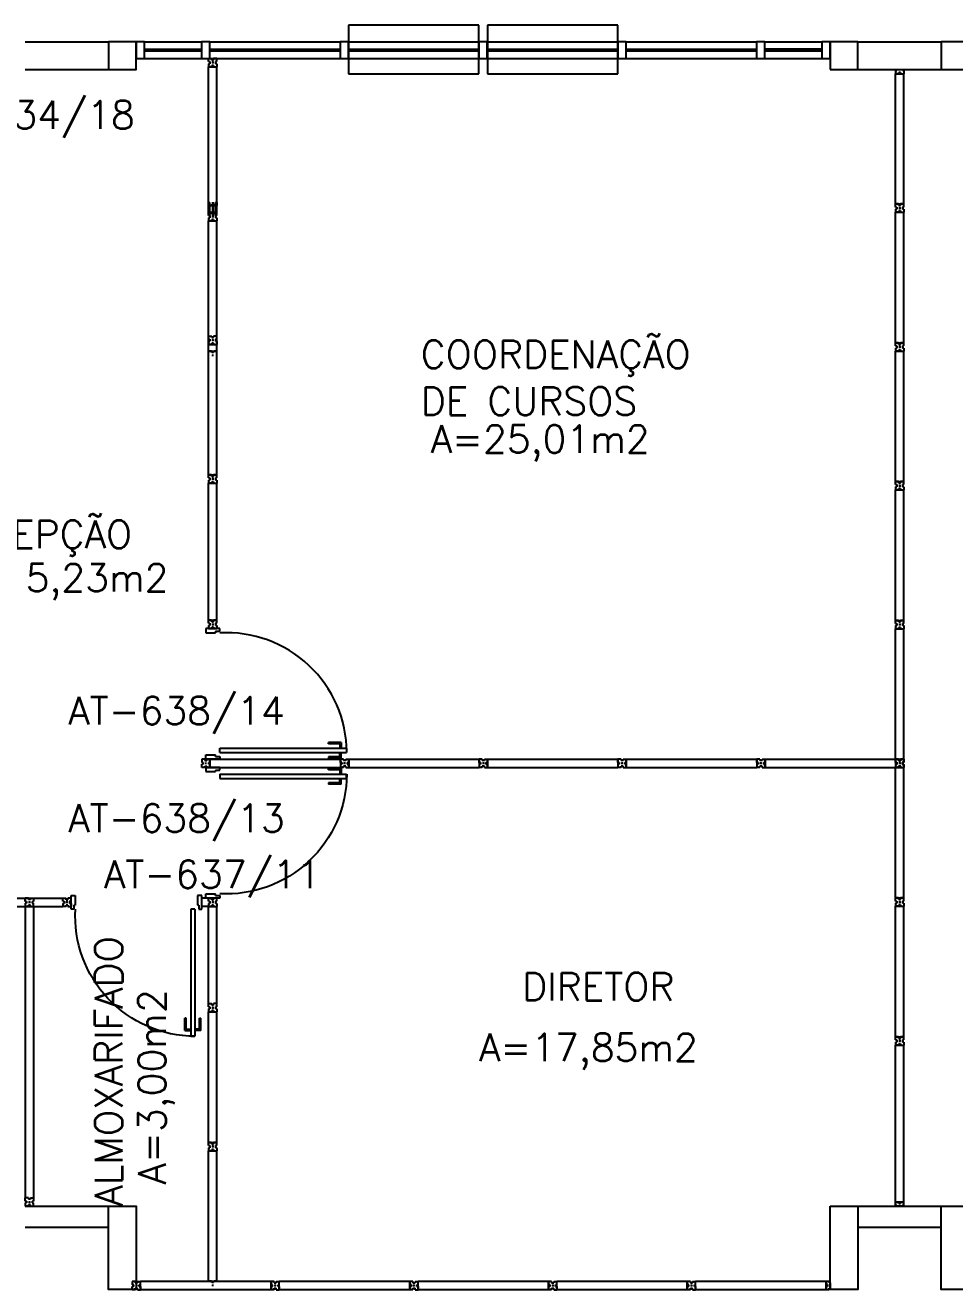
# Model space of a CAD drawing. Extents: x 34 to 586, y 527 to 658.
# Drawn here: x 204.78 to 211.47, y 550.65 to 559.76 of the extents above; entities that cross this region are included whole.
import ezdxf
from ezdxf.enums import TextEntityAlignment as Align

# ---------------------------------------------------------------- set-up
doc = ezdxf.new("R2010")
doc.units = 0
doc.header["$LTSCALE"] = 0.02
doc.header["$MEASUREMENT"] = 0
doc.layers.get('0').update_dxf_attribs({"linetype": 'CONTINUOUS'})
for name, color, linetype in [('AR-DIV-EXI', 2, 'CONTINUOUS'), ('AR-EST-CNC', 3, 'CONTINUOUS'), ('AR-EST-CNC-CRT', 3, 'CONTINUOUS'), ('AR-REV', 2, 'CONTINUOUS'), ('AREA', 2, 'CONTINUOUS'), ('BI-POR-EXI', 2, 'CONTINUOUS'), ('DIV', 2, 'CONTINUOUS'), ('TEXTO', 2, 'CONTINUOUS'), ('TEXTO-ENDEREÇO', 2, 'CONTINUOUS'), ('ÁREA', 2, 'CONTINUOUS')]:
    doc.layers.add(name, color=color, linetype=linetype)
doc.styles.add('UNB-100', font='simplex.shx', dxfattribs={"height": 0.2})
doc.styles.add('UNB-100-1', font='simplex.shx', dxfattribs={"height": 0.2})

# ---------------------------------------------------------------- blocks, each defined once
blk = doc.blocks.new('ESQCIR-TTN')
for p, q in [((0, 0), (0, -0.12)), ((0.06, 0), (0, 0)), ((0.06, 0), (0.4773, 0)), ((0.06, -0.12), (0.06, 0)), ((0.53, 0), (0.47, 0)), ((0.47, 0), (0.47, -0.12)), ((0.53, 0), (1.4716, 0)), ((0.53, -0.12), (0.53, 0)), ((1.53, 0), (1.47, 0)), ((1.47, 0), (1.47, -0.12)), ((1.53, 0), (2.4716, 0)), ((1.53, -0.12), (1.53, 0)), ((2.53, 0), (2.47, 0)), ((2.47, 0), (2.47, -0.12)), ((2.53, 0), (3.4716, 0)), ((2.53, -0.12), (2.53, 0)), ((3.53, 0), (3.47, 0)), ((3.47, 0), (3.47, -0.12)), ((3.53, 0), (4.4716, 0)), ((3.53, -0.12), (3.53, 0)), ((4.53, 0), (4.47, 0)), ((4.47, 0), (4.47, -0.12)), ((4.53, 0), (4.9408, 0)), ((4.53, -0.12), (4.53, 0)), ((4.9408, 0), (4.9408, -0.12)), ((5.0008, 0), (4.9408, 0)), ((5.0008, -0.12), (5.0008, 0)), ((0.06, -0.054), (0.4773, -0.054)), ((0.06, -0.066), (0.4773, -0.066)), ((0.53, -0.054), (1.4716, -0.054)), ((0.53, -0.066), (1.4716, -0.066)), ((1.53, -0.054), (2.4716, -0.054)), ((1.53, -0.066), (2.4716, -0.066)), ((2.53, -0.054), (3.4716, -0.054)), ((2.53, -0.066), (3.4716, -0.066)), ((3.53, -0.054), (4.4716, -0.054)), ((3.53, -0.066), (4.4716, -0.066)), ((4.53, -0.05), (4.9408, -0.05)), ((4.53, -0.066), (4.9408, -0.066)), ((0, -0.12), (0.06, -0.12)), ((0.06, -0.12), (0.4773, -0.12)), ((0.47, -0.12), (0.53, -0.12)), ((0.53, -0.12), (1.4716, -0.12)), ((1.47, -0.12), (1.53, -0.12)), ((1.53, -0.12), (2.4716, -0.12)), ((2.47, -0.12), (2.53, -0.12)), ((2.53, -0.12), (3.4716, -0.12)), ((3.47, -0.12), (3.53, -0.12)), ((3.53, -0.12), (4.4716, -0.12)), ((4.47, -0.12), (4.53, -0.12)), ((4.53, -0.12), (4.9408, -0.12)), ((4.9408, -0.12), (5.0008, -0.12))]:
    blk.add_line(p, q)
blk = doc.blocks.new('DIVMT-TTN')
for p, q in [((-0.03, 0.03), (-0.03, 0.006)), ((-0.008, 0.03), (-0.03, 0.03)), ((-0.0185, 0.006), (-0.03, 0.006)), ((-0.0185, -0.006), (-0.0185, 0.006)), ((-0.008, 0.03), (-0.008, 0.02)), ((-0.008, 0.02), (0.008, 0.02)), ((-0.0051, 0), (0.0051, 0)), ((0.0051, 0), (-0.0051, 0)), ((-0.0051, 0), (0.0051, 0)), ((0, -0.0051), (0, 0.0051)), ((0, 0.0051), (0, -0.0051)), ((0.008, 0.03), (0.008, 0.02)), ((0.008, 0.03), (0.03, 0.03)), ((0.0205, 0.006), (0.03, 0.006)), ((0.0205, -0.006), (0.0205, 0.006)), ((0.0205, 0.006), (0.0205, -0.006)), ((0.0205, 0.006), (0.03, 0.006)), ((0.97, 0.03), (0.03, 0.03)), ((0.03, 0.006), (0.03, 0.03)), ((0.03, -0.03), (0.03, 0.03)), ((0.03, -0.005), (0.03, 0.005)), ((0.97, -0.03), (0.97, 0.03)), ((0.97, 0.03), (0.97, 0.009)), ((0.97, 0.009), (0.97, 0.027)), ((0.9795, 0.006), (0.97, 0.006)), ((0.97, -0.005), (0.97, 0.005)), ((0.9795, 0.006), (0.9795, -0.006)), ((1.0051, 0), (0.9949, 0)), ((1, 0.0051), (1, -0.0051)), ((-0.0185, -0.006), (-0.03, -0.006)), ((-0.03, -0.03), (-0.03, -0.006)), ((-0.008, -0.03), (-0.03, -0.03)), ((-0.008, -0.03), (-0.008, -0.02)), ((-0.008, -0.02), (0.008, -0.02)), ((0.008, -0.03), (0.008, -0.02)), ((0.008, -0.03), (0.03, -0.03)), ((0.0205, -0.006), (0.03, -0.006)), ((0.0205, -0.006), (0.03, -0.006)), ((0.03, -0.006), (0.03, -0.03)), ((0.97, -0.03), (0.03, -0.03)), ((0.9795, -0.006), (0.97, -0.006)), ((0.97, -0.009), (0.97, -0.027))]:
    blk.add_line(p, q)
blk = doc.blocks.new('MTINI-TTN')
for p, q in [((-0.03, 0.008), (-0.03, 0.03)), ((0.03, 0.03), (-0.03, 0.03)), ((-0.03, 0.008), (-0.02, 0.008)), ((-0.009, 0.03), (-0.027, 0.03)), ((-0.02, 0.008), (-0.02, 0)), ((-0.0009, 0), (-0.02, 0)), ((-0.006, 0.0205), (-0.006, 0.03)), ((-0.006, 0.0225), (-0.006, 0.027)), ((-0.006, 0.0205), (0.006, 0.0205)), ((0.0051, 0), (-0.0051, 0)), ((0.005, 0.03), (-0.005, 0.03)), ((0.004, 0.0205), (-0.004, 0.0205)), ((0.02, 0), (-0.0009, 0)), ((0, -0.0051), (0, 0.0051)), ((0.006, 0.0205), (0.006, 0.03)), ((0.006, 0.0225), (0.006, 0.027)), ((0.009, 0.03), (0.027, 0.03)), ((0.03, 0.008), (0.02, 0.008)), ((0.02, 0), (0.02, 0.008)), ((0.03, 0.008), (0.03, 0.03))]:
    blk.add_line(p, q)
blk = doc.blocks.new('MTT-TTN')
for p, q in [((-0.008, 0.03), (-0.03, 0.03)), ((-0.03, 0.03), (-0.03, 0.006)), ((-0.0185, 0.006), (-0.03, 0.006)), ((-0.0185, -0.006), (-0.0185, 0.006)), ((-0.008, 0.03), (-0.008, 0.02)), ((-0.008, 0.02), (0.008, 0.02)), ((-0.0051, 0), (0.0051, 0)), ((0, -0.0051), (0, 0.0051)), ((0.008, 0.03), (0.03, 0.03)), ((0.008, 0.03), (0.008, 0.02)), ((0.0205, -0.006), (0.0205, 0.006)), ((0.0205, 0.006), (0.03, 0.006)), ((0.03, 0.006), (0.03, 0.03)), ((-0.03, -0.03), (-0.03, -0.006)), ((-0.0185, -0.006), (-0.03, -0.006)), ((-0.008, -0.03), (-0.03, -0.03)), ((-0.008, -0.02), (0.008, -0.02)), ((-0.008, -0.03), (-0.008, -0.02)), ((0.008, -0.03), (0.008, -0.02)), ((0.008, -0.03), (0.03, -0.03)), ((0.0205, -0.006), (0.03, -0.006)), ((0.03, -0.006), (0.03, -0.03))]:
    blk.add_line(p, q)
blk = doc.blocks.new('PDV2D-TTN')
at = {"layer": 'DIV'}
for p, q in [((0.0299, 0.05), (0.0599, 0.05)), ((0.0299, 0.035), (0.0299, 0.05)), ((0.0299, -0.035), (0.0299, 0.035)), ((0.0599, 0.05), (0.0599, -0.0199)), ((0.9412, 0.05), (0.9412, -0.0199)), ((0.9712, 0.05), (0.9412, 0.05)), ((0.9712, 0.035), (0.9712, 0.05)), ((0.9712, -0.035), (0.9712, 0.035)), ((0.0299, -0.05), (0.0299, -0.0347)), ((0.05, -0.05), (0.0299, -0.05)), ((0.05, -0.0199), (0.0599, -0.0199)), ((0.05, -0.0199), (0.05, -0.05)), ((0.0787, -0.0505), (0.1087, -0.0505)), ((0.0787, -0.0505), (0.0787, -0.9647)), ((0.1087, -0.0505), (0.1087, -0.9647)), ((0.9512, -0.0199), (0.9412, -0.0199)), ((0.9512, -0.0199), (0.9512, -0.05)), ((0.9512, -0.05), (0.9712, -0.05)), ((0.9712, -0.05), (0.9712, -0.0347)), ((0.1087, -0.9647), (0.0787, -0.9647))]:
    blk.add_line(p, q, dxfattribs=at)
at = {"layer": 'DIV', "color": 1}
for p, q in [((0.0362, -0.9247), (0.0362, -0.8347)), ((0.0462, -0.8347), (0.0364, -0.8347)), ((0.0462, -0.9147), (0.0462, -0.8347)), ((0.1409, -0.9147), (0.1409, -0.8347)), ((0.1409, -0.8347), (0.1507, -0.8347)), ((0.1509, -0.9247), (0.1509, -0.8347)), ((0.0362, -0.9147), (0.0787, -0.9147)), ((0.0362, -0.9247), (0.0787, -0.9247)), ((0.1409, -0.9147), (0.1087, -0.9147)), ((0.1509, -0.9247), (0.1087, -0.9247))]:
    blk.add_line(p, q, dxfattribs=at)
blk.add_arc((0.0755, -0.1001), 0.8651, 270.2128, 3.32117, dxfattribs=at)

msp = doc.modelspace()

# ---------------------------------------------------------------- linework, layer by layer
at = {"layer": 'AR-DIV-EXI'}
for p, q in [((206.0971, 558.413), (206.0971, 559.463)), ((206.1571, 558.413), (206.1571, 559.463)), ((211.0471, 559.435), (211.0471, 559.413)), ((211.0471, 559.435), (211.0571, 559.435)), ((211.0471, 558.4743), (211.0471, 559.413)), ((211.0471, 559.413), (211.1071, 559.413)), ((211.0681, 559.413), (211.0501, 559.413)), ((211.0571, 559.443), (211.0571, 559.435)), ((211.0571, 559.443), (211.0779, 559.443)), ((211.0711, 559.4225), (211.0711, 559.413)), ((211.0831, 559.4225), (211.0711, 559.4225)), ((211.0711, 559.4205), (211.0711, 559.416)), ((211.072, 559.443), (211.0822, 559.443)), ((211.0721, 559.413), (211.0821, 559.413)), ((211.0731, 559.4225), (211.0811, 559.4225)), ((211.0771, 559.4481), (211.0771, 559.4379)), ((211.0779, 559.443), (211.0971, 559.443)), ((211.0831, 559.4225), (211.0831, 559.413)), ((211.0831, 559.4205), (211.0831, 559.416)), ((211.0861, 559.413), (211.1041, 559.413)), ((211.0971, 559.435), (211.0971, 559.443)), ((211.1071, 559.435), (211.0971, 559.435)), ((211.1071, 559.435), (211.1071, 559.413)), ((211.1071, 558.4743), (211.1071, 559.413)), ((206.0971, 558.485), (206.0971, 558.463)), ((206.0971, 558.485), (206.1071, 558.485)), ((206.0971, 558.463), (206.1571, 558.463)), ((206.1211, 558.463), (206.0971, 558.463)), ((206.1071, 558.391), (206.1071, 558.485)), ((206.1211, 558.4725), (206.1211, 558.463)), ((206.1331, 558.4725), (206.1211, 558.4725)), ((206.1211, 558.4725), (206.1211, 558.463)), ((206.1211, 558.4725), (206.1331, 558.4725)), ((206.1221, 558.463), (206.1321, 558.463)), ((206.1271, 558.3881), (206.1271, 558.4879)), ((206.1271, 558.4879), (206.1271, 558.3881)), ((206.1271, 558.3881), (206.1271, 558.4879)), ((206.1271, 558.4879), (206.1271, 558.3881)), ((206.1331, 558.4725), (206.1331, 558.463)), ((206.1331, 558.4725), (206.1331, 558.463)), ((206.1331, 558.463), (206.1571, 558.463)), ((206.1471, 558.391), (206.1471, 558.485)), ((206.1571, 558.485), (206.1471, 558.485)), ((206.1571, 558.485), (206.1571, 558.463)), ((211.0471, 558.4743), (211.1071, 558.4743)), ((211.0681, 558.4743), (211.0501, 558.4743)), ((211.0711, 558.4648), (211.0711, 558.4743)), ((211.0721, 558.4743), (211.0821, 558.4743)), ((211.0831, 558.4648), (211.0831, 558.4743)), ((211.1071, 558.4743), (211.0861, 558.4743)), ((211.0861, 558.4743), (211.1041, 558.4743)), ((206.0971, 558.413), (206.1211, 558.413)), ((206.0971, 558.391), (206.0971, 558.413)), ((206.0971, 558.413), (206.1571, 558.413)), ((206.0971, 558.391), (206.1071, 558.391)), ((206.1181, 558.413), (206.1001, 558.413)), ((206.1211, 558.4015), (206.1211, 558.413)), ((206.1211, 558.4035), (206.1211, 558.413)), ((206.1331, 558.4035), (206.1211, 558.4035)), ((206.1211, 558.4015), (206.1331, 558.4015)), ((206.1322, 558.383), (206.122, 558.383)), ((206.122, 558.383), (206.1322, 558.383)), ((206.1322, 558.383), (206.122, 558.383)), ((206.1221, 558.413), (206.1321, 558.413)), ((206.1571, 558.413), (206.1331, 558.413)), ((206.1331, 558.4015), (206.1331, 558.413)), ((206.1331, 558.4035), (206.1331, 558.413)), ((206.1361, 558.413), (206.1541, 558.413)), ((206.1571, 558.413), (206.1361, 558.413)), ((206.1571, 558.391), (206.1471, 558.391)), ((206.1571, 558.391), (206.1571, 558.413)), ((206.0971, 556.523), (206.1211, 556.523)), ((206.0971, 556.501), (206.0971, 556.523)), ((206.0971, 556.501), (206.1071, 556.501)), ((206.0971, 556.485), (206.0971, 556.463)), ((206.0971, 556.485), (206.1071, 556.485)), ((206.0971, 556.463), (206.1571, 556.463)), ((206.1211, 556.463), (206.0971, 556.463)), ((206.0971, 555.4756), (206.0971, 556.463)), ((206.1071, 556.501), (206.1071, 556.485)), ((206.1211, 556.5115), (206.1211, 556.523)), ((206.1211, 556.5115), (206.1331, 556.5115)), ((206.1211, 556.4725), (206.1211, 556.463)), ((206.1331, 556.4725), (206.1211, 556.4725)), ((206.1211, 556.4725), (206.1211, 556.463)), ((206.1211, 556.4725), (206.1331, 556.4725)), ((206.1322, 556.493), (206.122, 556.493)), ((206.122, 556.493), (206.1322, 556.493)), ((206.1221, 556.463), (206.1321, 556.463)), ((206.1271, 556.4981), (206.1271, 556.4879)), ((206.1271, 556.4879), (206.1271, 556.4981)), ((206.1271, 556.4981), (206.1271, 556.4879)), ((206.1571, 556.523), (206.1331, 556.523)), ((206.1331, 556.5115), (206.1331, 556.523)), ((206.1331, 556.4725), (206.1331, 556.463)), ((206.1331, 556.4725), (206.1331, 556.463)), ((206.1331, 556.463), (206.1571, 556.463)), ((206.1471, 556.501), (206.1471, 556.485)), ((206.1571, 556.501), (206.1471, 556.501)), ((206.1571, 556.485), (206.1471, 556.485)), ((206.1571, 556.501), (206.1571, 556.523)), ((206.1571, 556.485), (206.1571, 556.463)), ((206.1571, 555.4756), (206.1571, 556.463)), ((206.0971, 555.4756), (206.1571, 555.4756)), ((206.0971, 555.4756), (206.1211, 555.4756)), ((206.0971, 555.4536), (206.0971, 555.4756)), ((206.0971, 555.4536), (206.1071, 555.4536)), ((206.1181, 555.4756), (206.1001, 555.4756)), ((206.1071, 555.4536), (206.1071, 555.4376)), ((206.1211, 555.4661), (206.1211, 555.4756)), ((206.1211, 555.4641), (206.1211, 555.4756)), ((206.1331, 555.4661), (206.1211, 555.4661)), ((206.1211, 555.4641), (206.1331, 555.4641)), ((206.1221, 555.4756), (206.1321, 555.4756)), ((206.1271, 555.4405), (206.1271, 555.4507)), ((206.1271, 555.4507), (206.1271, 555.4405)), ((206.1271, 555.4405), (206.1271, 555.4507)), ((206.1271, 555.4507), (206.1271, 555.4405)), ((206.1331, 555.4661), (206.1331, 555.4756)), ((206.1571, 555.4756), (206.1331, 555.4756)), ((206.1331, 555.4641), (206.1331, 555.4756)), ((206.1571, 555.4756), (206.1361, 555.4756)), ((206.1361, 555.4756), (206.1541, 555.4756)), ((206.1471, 555.4536), (206.1471, 555.4376)), ((206.1571, 555.4536), (206.1471, 555.4536)), ((206.1571, 555.4536), (206.1571, 555.4756)), ((206.0971, 555.4376), (206.0971, 555.4156)), ((206.0971, 555.4376), (206.1071, 555.4376)), ((206.0971, 555.4156), (206.1571, 555.4156)), ((206.1211, 555.4156), (206.0971, 555.4156)), ((206.1211, 555.4251), (206.1211, 555.4156)), ((206.1331, 555.4251), (206.1211, 555.4251)), ((206.1211, 555.4251), (206.1211, 555.4156)), ((206.1211, 555.4251), (206.1331, 555.4251)), ((206.1322, 555.4456), (206.122, 555.4456)), ((206.1322, 555.4456), (206.122, 555.4456)), ((206.122, 555.4456), (206.1322, 555.4456)), ((206.1221, 555.4156), (206.1321, 555.4156)), ((206.1331, 555.4251), (206.1331, 555.4156)), ((206.1331, 555.4251), (206.1331, 555.4156)), ((206.1331, 555.4156), (206.1571, 555.4156)), ((206.1571, 555.4376), (206.1471, 555.4376)), ((206.1571, 555.4376), (206.1571, 555.4156)), ((204.5984, 553.473), (205.0458, 553.473)), ((204.7981, 553.473), (204.7761, 553.473)), ((204.7761, 553.449), (204.7761, 553.473)), ((204.7856, 553.449), (204.7761, 553.449)), ((204.7856, 553.449), (204.7761, 553.449)), ((204.7856, 553.437), (204.7856, 553.449)), ((204.7856, 553.449), (204.7856, 553.437)), ((204.7981, 553.473), (204.7981, 553.463)), ((204.8141, 553.463), (204.7981, 553.463)), ((204.8061, 553.4379), (204.8061, 553.4481)), ((204.8061, 553.4481), (204.8061, 553.4379)), ((204.8141, 553.473), (204.8361, 553.473)), ((204.8141, 553.473), (204.8141, 553.463)), ((204.8246, 553.449), (204.8246, 553.437)), ((204.8246, 553.449), (204.8361, 553.449)), ((204.8361, 553.473), (204.8361, 553.449)), ((205.0458, 553.473), (205.0698, 553.473)), ((205.0458, 553.451), (205.0458, 553.473)), ((205.0458, 553.451), (205.0558, 553.451)), ((205.0558, 553.451), (205.0558, 553.435)), ((205.0698, 553.4615), (205.0698, 553.473)), ((205.0698, 553.4615), (205.0818, 553.4615)), ((205.0758, 553.4481), (205.0758, 553.4379)), ((205.0758, 553.4379), (205.0758, 553.4481)), ((205.0758, 553.4481), (205.0758, 553.4379)), ((205.1058, 553.473), (205.0818, 553.473)), ((205.0818, 553.4615), (205.0818, 553.473)), ((205.0958, 553.451), (205.0958, 553.435)), ((205.1058, 553.451), (205.0958, 553.451)), ((205.1058, 553.451), (205.1058, 553.473)), ((206.0971, 553.473), (206.0471, 553.473)), ((206.0971, 553.473), (206.1211, 553.473)), ((206.0971, 553.451), (206.0971, 553.473)), ((206.0971, 553.451), (206.1071, 553.451)), ((206.1071, 553.451), (206.1071, 553.435)), ((206.1211, 553.4615), (206.1211, 553.473)), ((206.1211, 553.4615), (206.1331, 553.4615)), ((206.1271, 553.4481), (206.1271, 553.4379)), ((206.1271, 553.4379), (206.1271, 553.4481)), ((206.1271, 553.4481), (206.1271, 553.4379)), ((206.1571, 553.473), (206.1331, 553.473)), ((206.1331, 553.4615), (206.1331, 553.473)), ((206.1471, 553.451), (206.1471, 553.435)), ((206.1571, 553.451), (206.1471, 553.451)), ((206.1571, 553.451), (206.1571, 553.473)), ((204.5984, 553.413), (205.0458, 553.413)), ((204.7856, 553.437), (204.7761, 553.437)), ((204.7856, 553.437), (204.7761, 553.437)), ((204.7761, 553.437), (204.7761, 553.413)), ((204.7761, 553.413), (204.7761, 551.313)), ((204.7981, 553.413), (204.7761, 553.413)), ((204.8141, 553.423), (204.7981, 553.423)), ((204.7981, 553.413), (204.7981, 553.423)), ((204.8112, 553.443), (204.801, 553.443)), ((204.801, 553.443), (204.8112, 553.443)), ((204.8112, 553.443), (204.801, 553.443)), ((204.8141, 553.413), (204.8141, 553.423)), ((204.8141, 553.413), (204.8361, 553.413)), ((204.8246, 553.437), (204.8361, 553.437)), ((204.8361, 553.413), (204.8361, 553.437)), ((204.8361, 553.413), (204.8361, 551.313)), ((205.0458, 553.435), (205.0458, 553.413)), ((205.0458, 553.435), (205.0558, 553.435)), ((205.0698, 553.413), (205.0458, 553.413)), ((205.0698, 553.4225), (205.0698, 553.413)), ((205.0818, 553.4225), (205.0698, 553.4225)), ((205.0698, 553.4225), (205.0698, 553.413)), ((205.0698, 553.4225), (205.0818, 553.4225)), ((205.0809, 553.443), (205.0707, 553.443)), ((205.0707, 553.443), (205.0809, 553.443)), ((205.0818, 553.4225), (205.0818, 553.413)), ((205.0818, 553.4225), (205.0818, 553.413)), ((205.0818, 553.413), (205.1058, 553.413)), ((205.1058, 553.435), (205.0958, 553.435)), ((205.1058, 553.435), (205.1058, 553.413)), ((206.0971, 553.413), (206.0471, 553.413)), ((206.0971, 553.435), (206.0971, 553.413)), ((206.0971, 553.435), (206.1071, 553.435)), ((206.0971, 553.413), (206.1571, 553.413)), ((206.1211, 553.413), (206.0971, 553.413)), ((206.0971, 552.7127), (206.0971, 553.413)), ((206.1211, 553.4225), (206.1211, 553.413)), ((206.1331, 553.4225), (206.1211, 553.4225)), ((206.1211, 553.4225), (206.1211, 553.413)), ((206.1211, 553.4225), (206.1331, 553.4225)), ((206.1322, 553.443), (206.122, 553.443)), ((206.122, 553.443), (206.1322, 553.443)), ((206.1221, 553.413), (206.1321, 553.413)), ((206.1331, 553.4225), (206.1331, 553.413)), ((206.1331, 553.4225), (206.1331, 553.413)), ((206.1331, 553.413), (206.1571, 553.413)), ((206.1571, 553.435), (206.1471, 553.435)), ((206.1571, 553.435), (206.1571, 553.413)), ((206.1571, 552.7127), (206.1571, 553.413)), ((211.0471, 552.4743), (211.0711, 552.4743)), ((211.0471, 552.4523), (211.0471, 552.4743)), ((211.0471, 552.4743), (211.0711, 552.4743)), ((211.0471, 552.4523), (211.0471, 552.4743)), ((211.0471, 552.4523), (211.0571, 552.4523)), ((211.0471, 552.4523), (211.0571, 552.4523)), ((211.0571, 552.4523), (211.0571, 552.4363)), ((211.0571, 552.4523), (211.0571, 552.4363)), ((211.0711, 552.4628), (211.0711, 552.4743)), ((211.0711, 552.4628), (211.0711, 552.4743)), ((211.0711, 552.4628), (211.0831, 552.4628)), ((211.0711, 552.4628), (211.0831, 552.4628)), ((211.0822, 552.4443), (211.072, 552.4443)), ((211.072, 552.4443), (211.0822, 552.4443)), ((211.0822, 552.4443), (211.072, 552.4443)), ((211.072, 552.4443), (211.0822, 552.4443)), ((211.0771, 552.4494), (211.0771, 552.4392)), ((211.0771, 552.4392), (211.0771, 552.4494)), ((211.0771, 552.4494), (211.0771, 552.4392)), ((211.0771, 552.4494), (211.0771, 552.4392)), ((211.0771, 552.4392), (211.0771, 552.4494)), ((211.0771, 552.4494), (211.0771, 552.4392)), ((211.1071, 552.4743), (211.0831, 552.4743)), ((211.0831, 552.4628), (211.0831, 552.4743)), ((211.1071, 552.4743), (211.0831, 552.4743)), ((211.0831, 552.4628), (211.0831, 552.4743)), ((211.0971, 552.4523), (211.0971, 552.4363)), ((211.1071, 552.4523), (211.0971, 552.4523)), ((211.0971, 552.4523), (211.0971, 552.4363)), ((211.1071, 552.4523), (211.0971, 552.4523)), ((211.1071, 552.4523), (211.1071, 552.4743)), ((211.1071, 552.4523), (211.1071, 552.4743)), ((211.0471, 552.4363), (211.0471, 552.4143)), ((211.0471, 552.4363), (211.0571, 552.4363)), ((211.0471, 552.4363), (211.0471, 552.4143)), ((211.0471, 552.4363), (211.0571, 552.4363)), ((211.0471, 551.2829), (211.0471, 552.4143)), ((211.0471, 552.4143), (211.1071, 552.4143)), ((211.0711, 552.4143), (211.0471, 552.4143)), ((211.0471, 551.2829), (211.0471, 552.4143)), ((211.0471, 552.4143), (211.1071, 552.4143)), ((211.0711, 552.4143), (211.0471, 552.4143)), ((211.0711, 552.4238), (211.0711, 552.4143)), ((211.0831, 552.4238), (211.0711, 552.4238)), ((211.0711, 552.4238), (211.0711, 552.4143)), ((211.0711, 552.4238), (211.0831, 552.4238)), ((211.0711, 552.4238), (211.0711, 552.4143)), ((211.0831, 552.4238), (211.0711, 552.4238)), ((211.0711, 552.4238), (211.0711, 552.4143)), ((211.0711, 552.4238), (211.0831, 552.4238)), ((211.0721, 552.4143), (211.0821, 552.4143)), ((211.0721, 552.4143), (211.0821, 552.4143)), ((211.0831, 552.4238), (211.0831, 552.4143)), ((211.0831, 552.4238), (211.0831, 552.4143)), ((211.0831, 552.4238), (211.0831, 552.4143)), ((211.0831, 552.4238), (211.0831, 552.4143)), ((211.0831, 552.4143), (211.1071, 552.4143)), ((211.0831, 552.4143), (211.1071, 552.4143)), ((211.1071, 552.4363), (211.0971, 552.4363)), ((211.1071, 552.4363), (211.0971, 552.4363)), ((211.1071, 552.4363), (211.1071, 552.4143)), ((211.1071, 552.4363), (211.1071, 552.4143)), ((211.1071, 551.2829), (211.1071, 552.4143)), ((211.1071, 551.2829), (211.1071, 552.4143)), ((204.7981, 551.313), (204.7761, 551.313)), ((204.7761, 551.289), (204.7761, 551.313)), ((204.7981, 551.313), (204.7761, 551.313)), ((204.7761, 551.289), (204.7761, 551.313)), ((204.7856, 551.289), (204.7761, 551.289)), ((204.7856, 551.289), (204.7761, 551.289)), ((204.7856, 551.289), (204.7761, 551.289)), ((204.7856, 551.289), (204.7761, 551.289)), ((204.7856, 551.277), (204.7761, 551.277)), ((204.7856, 551.277), (204.7761, 551.277)), ((204.7761, 551.277), (204.7761, 551.253)), ((204.7856, 551.277), (204.7761, 551.277)), ((204.7856, 551.277), (204.7761, 551.277)), ((204.7761, 551.277), (204.7761, 551.253)), ((204.7856, 551.277), (204.7856, 551.289)), ((204.7856, 551.289), (204.7856, 551.277)), ((204.7856, 551.277), (204.7856, 551.289)), ((204.7856, 551.289), (204.7856, 551.277)), ((204.7981, 551.313), (204.7981, 551.303)), ((204.7981, 551.313), (204.7981, 551.303)), ((204.8141, 551.303), (204.7981, 551.303)), ((204.8141, 551.303), (204.7981, 551.303)), ((204.8141, 551.263), (204.7981, 551.263)), ((204.7981, 551.253), (204.7981, 551.263)), ((204.8141, 551.263), (204.7981, 551.263)), ((204.7981, 551.253), (204.7981, 551.263)), ((204.8112, 551.283), (204.801, 551.283)), ((204.801, 551.283), (204.8112, 551.283)), ((204.8112, 551.283), (204.801, 551.283)), ((204.8112, 551.283), (204.801, 551.283)), ((204.801, 551.283), (204.8112, 551.283)), ((204.8112, 551.283), (204.801, 551.283)), ((204.8061, 551.2779), (204.8061, 551.2881)), ((204.8061, 551.2881), (204.8061, 551.2779)), ((204.8061, 551.2779), (204.8061, 551.2881)), ((204.8061, 551.2881), (204.8061, 551.2779)), ((204.8141, 551.313), (204.8361, 551.313)), ((204.8141, 551.313), (204.8141, 551.303)), ((204.8141, 551.313), (204.8361, 551.313)), ((204.8141, 551.313), (204.8141, 551.303)), ((204.8141, 551.253), (204.8141, 551.263)), ((204.8141, 551.253), (204.8141, 551.263)), ((204.8246, 551.289), (204.8246, 551.277)), ((204.8246, 551.289), (204.8361, 551.289)), ((204.8246, 551.289), (204.8246, 551.277)), ((204.8246, 551.289), (204.8361, 551.289)), ((204.8246, 551.277), (204.8361, 551.277)), ((204.8246, 551.277), (204.8361, 551.277)), ((204.8361, 551.313), (204.8361, 551.289)), ((204.8361, 551.313), (204.8361, 551.289)), ((204.8361, 551.253), (204.8361, 551.277)), ((204.8361, 551.253), (204.8361, 551.277)), ((211.0471, 551.2829), (211.1071, 551.2829)), ((211.0471, 551.2829), (211.1071, 551.2829)), ((211.0681, 551.2829), (211.0501, 551.2829)), ((211.0681, 551.2829), (211.0501, 551.2829)), ((211.0711, 551.2734), (211.0711, 551.2829)), ((211.0711, 551.2734), (211.0711, 551.2829)), ((211.0831, 551.2734), (211.0711, 551.2734)), ((211.0831, 551.2734), (211.0711, 551.2734)), ((211.0721, 551.2829), (211.0821, 551.2829)), ((211.0721, 551.2829), (211.0821, 551.2829)), ((211.0771, 551.2478), (211.0771, 551.258)), ((211.0771, 551.2478), (211.0771, 551.258)), ((211.0831, 551.2734), (211.0831, 551.2829)), ((211.0831, 551.2734), (211.0831, 551.2829)), ((211.0861, 551.2829), (211.1041, 551.2829)), ((211.1071, 551.2829), (211.0861, 551.2829)), ((211.0861, 551.2829), (211.1041, 551.2829)), ((211.1071, 551.2829), (211.0861, 551.2829)), ((204.7981, 551.253), (204.7761, 551.253)), ((204.7981, 551.253), (204.7761, 551.253)), ((204.8141, 551.253), (204.8361, 551.253)), ((204.8141, 551.253), (204.8361, 551.253)), ((211.0822, 551.2529), (211.072, 551.2529)), ((211.0822, 551.2529), (211.072, 551.2529)), ((210.5467, 550.6527), (210.5467, 550.7127)), ((210.5467, 550.7127), (210.5467, 550.6917)), ((210.5467, 550.6527), (210.5467, 550.7127)), ((210.5467, 550.7127), (210.5467, 550.6917)), ((210.5467, 550.7116), (210.5467, 550.6516)), ((210.5687, 550.7116), (210.5467, 550.7116)), ((210.5467, 550.7116), (210.5467, 550.6516)), ((210.5687, 550.7116), (210.5467, 550.7116)), ((210.5687, 550.7116), (210.5687, 550.7016)), ((210.5687, 550.7116), (210.5687, 550.7016)), ((210.5467, 550.6917), (210.5467, 550.7097)), ((210.5467, 550.6917), (210.5467, 550.7097)), ((210.5467, 550.6906), (210.5467, 550.7086)), ((210.5467, 550.6906), (210.5467, 550.7086)), ((210.5562, 550.6887), (210.5467, 550.6887)), ((210.5562, 550.6887), (210.5467, 550.6887)), ((210.5467, 550.6777), (210.5467, 550.6877)), ((210.5467, 550.6777), (210.5467, 550.6877)), ((210.5562, 550.6876), (210.5467, 550.6876)), ((210.5562, 550.6876), (210.5467, 550.6876)), ((210.5467, 550.6866), (210.5467, 550.6766)), ((210.5467, 550.6866), (210.5467, 550.6766)), ((210.5562, 550.6767), (210.5467, 550.6767)), ((210.5562, 550.6767), (210.5467, 550.6767)), ((210.5562, 550.6756), (210.5467, 550.6756)), ((210.5562, 550.6756), (210.5467, 550.6756)), ((210.5467, 550.6737), (210.5467, 550.6557)), ((210.5467, 550.6737), (210.5467, 550.6557)), ((210.5467, 550.6726), (210.5467, 550.6546)), ((210.5467, 550.6726), (210.5467, 550.6546)), ((210.5687, 550.6516), (210.5467, 550.6516)), ((210.5687, 550.6516), (210.5467, 550.6516)), ((210.5542, 550.6876), (210.5497, 550.6876)), ((210.5542, 550.6876), (210.5497, 550.6876)), ((210.5542, 550.6756), (210.5497, 550.6756)), ((210.5542, 550.6756), (210.5497, 550.6756)), ((210.5562, 550.6887), (210.5562, 550.6767)), ((210.5562, 550.6887), (210.5562, 550.6767)), ((210.5562, 550.6756), (210.5562, 550.6876)), ((210.5562, 550.6756), (210.5562, 550.6876)), ((210.5562, 550.6856), (210.5562, 550.6776)), ((210.5562, 550.6856), (210.5562, 550.6776)), ((210.5767, 550.7016), (210.5687, 550.7016)), ((210.5767, 550.7016), (210.5687, 550.7016)), ((210.5687, 550.6616), (210.5767, 550.6616)), ((210.5687, 550.6516), (210.5687, 550.6616)), ((210.5687, 550.6616), (210.5767, 550.6616)), ((210.5687, 550.6516), (210.5687, 550.6616)), ((210.5818, 550.6827), (210.5716, 550.6827)), ((210.5818, 550.6827), (210.5716, 550.6827)), ((210.5818, 550.6816), (210.5716, 550.6816)), ((210.5818, 550.6816), (210.5716, 550.6816)), ((210.5767, 550.7016), (210.5767, 550.6808)), ((210.5767, 550.7016), (210.5767, 550.6808)), ((210.5767, 550.6878), (210.5767, 550.6776)), ((210.5767, 550.6878), (210.5767, 550.6776)), ((210.5767, 550.6867), (210.5767, 550.6765)), ((210.5767, 550.6867), (210.5767, 550.6765)), ((210.5767, 550.6808), (210.5767, 550.6616)), ((210.5767, 550.6808), (210.5767, 550.6616))]:
    msp.add_line(p, q, dxfattribs=at)
at = {"layer": 'AR-EST-CNC'}
for points in [[(205.3761, 559.443), (205.5761, 559.443), (205.5761, 559.643), (205.3761, 559.643)], [(210.5761, 559.443), (210.7761, 559.443), (210.7761, 559.643), (210.5761, 559.643)], [(211.3761, 559.443), (211.5761, 559.443), (211.5761, 559.643), (211.3761, 559.643)]]:
    msp.add_lwpolyline(points, close=True, dxfattribs=at)
at = {"layer": 'AR-EST-CNC-CRT'}
for points in [[(205.3761, 551.253), (205.5761, 551.253), (205.5761, 550.653), (205.3761, 550.653)], [(210.5761, 551.253), (210.7761, 551.253), (210.7761, 550.653), (210.5761, 550.653)], [(211.3761, 551.253), (211.5761, 551.253), (211.5761, 550.653), (211.3761, 550.653)]]:
    msp.add_lwpolyline(points, close=True, dxfattribs=at)
at = {"layer": 'AR-REV'}
for p, q in [((204.7761, 559.643), (205.3781, 559.643)), ((210.774, 559.643), (211.3761, 559.643)), ((204.7761, 559.443), (205.3781, 559.443)), ((210.774, 559.443), (211.3761, 559.443)), ((204.7761, 551.253), (205.3761, 551.253)), ((210.7761, 551.253), (211.3761, 551.253)), ((204.7761, 551.103), (205.3761, 551.103)), ((210.7761, 551.103), (211.3761, 551.103))]:
    msp.add_line(p, q, dxfattribs=at)
at = {"layer": 'BI-POR-EXI', "color": 1}
for p, q in [((208.0452, 559.7618), (207.1052, 559.7618)), ((207.1052, 559.7618), (207.1052, 559.4118)), ((208.0452, 559.4118), (208.0452, 559.7618)), ((209.0452, 559.7618), (208.1061, 559.7618)), ((208.1061, 559.7618), (208.1061, 559.4118)), ((209.0452, 559.4118), (209.0452, 559.7618)), ((207.1052, 559.4118), (208.0452, 559.4118)), ((208.1061, 559.4118), (209.0452, 559.4118))]:
    msp.add_line(p, q, dxfattribs=at)
at = {"layer": 'BI-POR-EXI'}
for p, q in [((206.0971, 559.501), (206.0971, 559.523)), ((206.0971, 559.523), (206.1211, 559.523)), ((206.0971, 559.501), (206.1071, 559.501)), ((206.0971, 559.485), (206.1071, 559.485)), ((206.0971, 559.485), (206.0971, 559.463)), ((206.1211, 559.463), (206.0971, 559.463)), ((206.0971, 559.463), (206.1571, 559.463)), ((206.1071, 559.501), (206.1071, 559.485)), ((206.1211, 559.5115), (206.1211, 559.523)), ((206.1211, 559.5115), (206.1331, 559.5115)), ((206.1211, 559.4725), (206.1331, 559.4725)), ((206.1211, 559.4725), (206.1211, 559.463)), ((206.1331, 559.4725), (206.1211, 559.4725)), ((206.1211, 559.4725), (206.1211, 559.463)), ((206.122, 559.493), (206.1322, 559.493)), ((206.1322, 559.493), (206.122, 559.493)), ((206.1221, 559.463), (206.1321, 559.463)), ((206.1271, 559.4981), (206.1271, 559.4879)), ((206.1271, 559.4879), (206.1271, 559.4981)), ((206.1271, 559.4981), (206.1271, 559.4879)), ((206.1331, 559.5115), (206.1331, 559.523)), ((206.1571, 559.523), (206.1331, 559.523)), ((206.1331, 559.4725), (206.1331, 559.463)), ((206.1331, 559.4725), (206.1331, 559.463)), ((206.1331, 559.463), (206.1571, 559.463)), ((206.1571, 559.501), (206.1471, 559.501)), ((206.1471, 559.501), (206.1471, 559.485)), ((206.1571, 559.485), (206.1471, 559.485)), ((206.1571, 559.501), (206.1571, 559.523)), ((206.1571, 559.485), (206.1571, 559.463))]:
    msp.add_line(p, q, dxfattribs=at)

# ---------------------------------------------------------------- block references
at = {"layer": 'AR-DIV-EXI'}
for name, p, rotation in [('DIVMT-TTN', (211.0771, 558.4443), 269.9999938678401), ('DIVMT-TTN', (206.1271, 558.383), 269.9999938678401), ('DIVMT-TTN', (206.1271, 557.493), 269.9999938678401), ('DIVMT-TTN', (211.0771, 557.4443), 269.9999938678401), ('DIVMT-TTN', (211.0771, 556.4443), 269.9999938678401), ('DIVMT-TTN', (211.0771, 555.4443), 269.9999938678401), ('MTT-TTN', (206.0771, 554.4443), 359.9999938678401), ('DIVMT-TTN', (207.0771, 554.4443), 179.9999938678401), ('DIVMT-TTN', (208.0771, 554.4443), 179.9999938678401), ('DIVMT-TTN', (209.0771, 554.4443), 179.9999938678401), ('DIVMT-TTN', (210.0771, 554.4443), 179.9999938678401), ('DIVMT-TTN', (211.0771, 554.4443), 179.9999938678401), ('DIVMT-TTN', (211.0771, 554.4443), 269.9999938678401), ('DIVMT-TTN', (211.0771, 553.4443), 269.9999938678401), ('DIVMT-TTN', (206.1271, 552.6827), 269.9999938678401), ('DIVMT-TTN', (206.1271, 552.6827), 269.9999938678401), ('DIVMT-TTN', (206.1271, 551.6827), 269.9999938678401), ('DIVMT-TTN', (206.1271, 551.6827), 269.9999938678401), ('MTINI-TTN', (211.0771, 551.2529), 359.9999938678401), ('MTINI-TTN', (211.0771, 551.2529), 359.9999938678434), ('DIVMT-TTN', (205.5767, 550.6816), 359.9999938678401), ('DIVMT-TTN', (205.5767, 550.6816), 359.9999938678434), ('DIVMT-TTN', (206.5767, 550.6816), 359.9999938678401), ('DIVMT-TTN', (206.5767, 550.6816), 359.9999938678434), ('DIVMT-TTN', (207.5767, 550.6816), 359.9999938678401), ('DIVMT-TTN', (207.5767, 550.6816), 359.9999938678434), ('DIVMT-TTN', (208.5767, 550.6816), 359.9999938678401), ('DIVMT-TTN', (208.5767, 550.6816), 359.9999938678434), ('DIVMT-TTN', (209.5767, 550.6816), 359.9999938678401), ('DIVMT-TTN', (209.5767, 550.6816), 359.9999938678434)]:
    msp.add_blockref(name, p, dxfattribs=dict(at, rotation=rotation))
at = {"layer": 'BI-POR-EXI'}
for name, p, rotation in [('ESQCIR-TTN', (205.5752, 559.643), 359.9999938678401), ('PDV2D-TTN', (206.1272, 554.4444), 89.99999386784009)]:
    msp.add_blockref(name, p, dxfattribs=dict(at, rotation=rotation))
at = {"layer": 'BI-POR-EXI', "xscale": -1}
for p, rotation in [((206.1272, 554.4442), 89.99999386784012), ((206.077, 553.443), 359.9999938678401)]:
    msp.add_blockref('PDV2D-TTN', p, dxfattribs=dict(at, rotation=rotation))

# ---------------------------------------------------------------- texts
at = {"layer": 'AREA', "style": 'UNB-100'}
msp.add_text('A=17,85m2', height=0.2, rotation=360, dxfattribs=at).set_placement((208.0453, 552.2974))
at = {"layer": 'TEXTO', "style": 'UNB-100'}
for s, p in [('COORDENAÇÃO ', (207.6251, 557.2912)), ('DE CURSOS', (207.6251, 556.9533)), ('RECEPÇÃO', (204.1577, 555.9946))]:
    msp.add_text(s, height=0.2, dxfattribs=at).set_placement(p)
for s, rotation, p in [('ALMOXARIFADO', 90, (205.4761, 551.253)), ('DIRETOR', 360, (208.3569, 552.7354))]:
    msp.add_text(s, height=0.2, rotation=rotation, dxfattribs=at).set_placement(p)
at = {"layer": 'TEXTO-ENDEREÇO', "style": 'UNB-100-1'}
for s, p in [('AT-634/18', (204.005, 559.0169)), ('AT-638/14', (205.0857, 554.7231)), ('AT-638/13', (205.0857, 553.949)), ('AT-637/11', (205.3426, 553.545))]:
    msp.add_text(s, height=0.2, rotation=360, dxfattribs=at).set_placement(p)
at = {"layer": 'ÁREA', "style": 'UNB-100'}
for s, p in [('A=25,01m2', (208.4862, 556.6809)), ('A=15,23m2', (205.0188, 555.6812))]:
    msp.add_text(s, height=0.2, dxfattribs=at).set_placement(p, align=Align.CENTER)
msp.add_text('A=3,00m2', height=0.2, rotation=90, dxfattribs=at).set_placement((205.7895, 552.1141), align=Align.CENTER)

doc.saveas('drawing.dxf')
